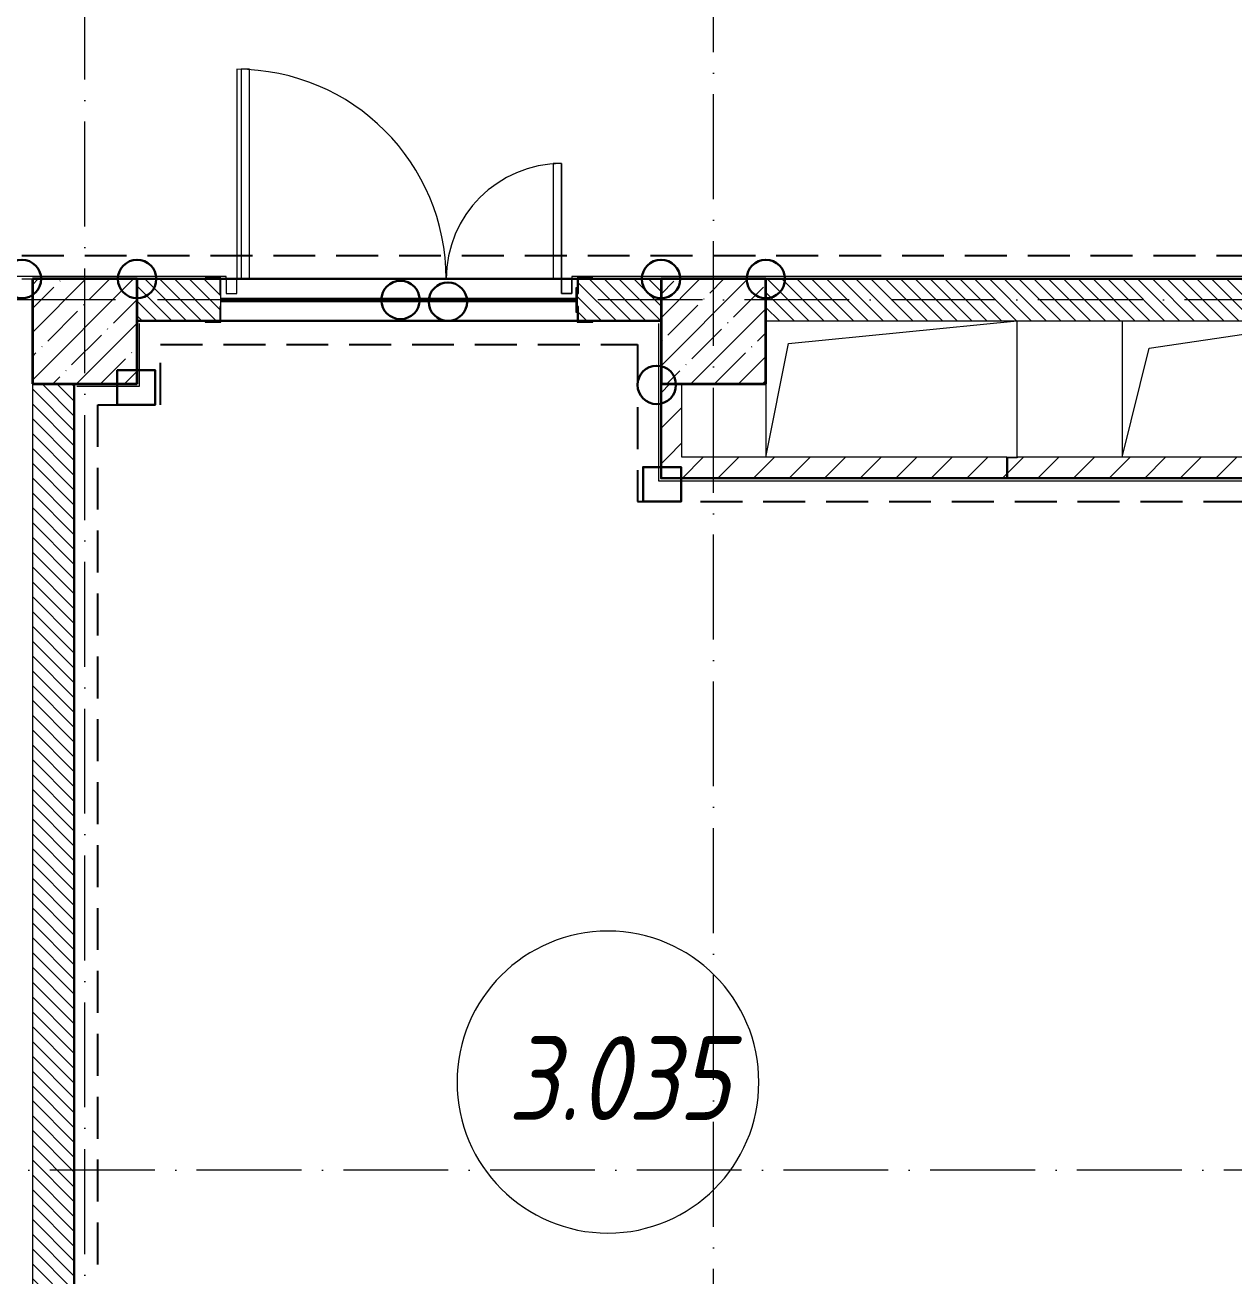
# Model space of a CAD drawing. Header units: millimetres. Extents: x -213536 to 1564669, y -45299 to 942238.
# Drawn here: x 504907 to 510676, y 428381 to 434346 of the extents above; entities that cross this region are included whole.
import ezdxf

# ---------------------------------------------------------------- set-up
doc = ezdxf.new("R2010")
doc.units = ezdxf.units.MM
for name, pattern in [('50_200_ШТРИХ_1Т_ш5_п1_п1_', [700, 500, -100, 0, -100]), ('Штрих короткий', [300, 150, -150]), ('Штриховая _2 мм - 1 мм_', [300, 200, -100])]:
    doc.linetypes.add(name, pattern=pattern)
for name, color, linetype, lineweight in [('0-1', 7, 'Continuous', 5), ('0-2', 7, 'Continuous', 9), ('2) ПГП 4м', 4, 'Continuous', 30), ('2.2) ПГП двери 2.4 -', 134, 'Continuous', 60), ('3) ЖБ 4м', 3, 'Continuous', 30), ('4) Метл уголки', 6, 'Continuous', 30), ('5) Швы', 2, 'Continuous', 30), ('6) Мини окна 0.4 -', 10, 'Continuous', 30), ('Двери', 7, 'Continuous', 9), ('Марки помещений', 7, 'Continuous', 9), ('Несущие колонны', 7, 'Continuous', 9), ('Несущие колонны-1', 7, 'Continuous', 35), ('Обобщенные модели', 7, 'Continuous', 9), ('Оси-2', 7, '50_200_ШТРИХ_1Т_ш5_п1_п1_', 9), ('Перемычка-1', 7, 'Штрих короткий', 9), ('Стены-1', 7, 'Continuous', 13), ('Штриховка разреза-1', 7, 'Continuous', 9), ('Элементы узлов', 7, 'Continuous', 9)]:
    doc.layers.add(name, color=color, linetype=linetype, lineweight=lineweight)
doc.layers.add('СТ-1_1', color=7, linetype='Штриховая _2 мм - 1 мм_', lineweight=90, true_color=0x888888)
doc.layers.get('0-2').off()
doc.styles.add('ISOCPEUR_I_2', font='isocpeui.ttf', dxfattribs={"width": 0.85, "height": 2.3})
pattern_1 = [(135, (0, 0), (-35.35534, -35.35534), [])]
pattern_2 = [(45, (0, 0), (-84.85281, 84.85281), [])]

# ---------------------------------------------------------------- blocks, each defined once
blk = doc.blocks.new('Ось 3 этаж')
at = {"layer": 'Оси-2'}
for p, q in [((508192.1, 423014.8), (508192.1, 439485.4)), ((505192.1, 424284.8), (505192.1, 436700.1)), ((522142.1, 433035.4), (428373.3, 433035.4)), ((535630.4, 428885.4), (428373.3, 428885.4))]:
    blk.add_line(p, q, dxfattribs=at)
blk = doc.blocks.new('BSC_Колонна _Прямоугольная - 500х500-V57-АИ2_03_План отделки стен 3-го этажа _Часть 2_')
at = {"layer": 'Несущие колонны'}
h = blk.add_hatch(dxfattribs=at)
h.set_pattern_fill('FP_65', color=256, style=0, pattern_type=2)
h.set_pattern_definition([(45, (-77500, -7650), (-114.04925, 114.04925), []), (45, (-77385.95, -7650), (-114.04925, 114.04925), [201.613, -40.323, 3.353, -36.97])])
h.paths.add_polyline_path([(-250, -250), (250, -250), (250, 250), (-250, 250)], flags=0)
at = {"layer": 'Несущие колонны-1'}
for p, q in [((250, 250), (-250, 250)), ((-250, 250), (-250, -250)), ((250, -250), (250, 250)), ((-250, -250), (250, -250))]:
    blk.add_line(p, q, dxfattribs=at)
blk = doc.blocks.new('BSC_Колонна _Прямоугольная - 500х500-V151-АИ2_03_План отделки стен 3-го этажа _Часть 2_')
at = {"layer": 'Несущие колонны'}
h = blk.add_hatch(dxfattribs=at)
h.set_pattern_fill('FP_141', color=256, style=0, pattern_type=2)
h.set_pattern_definition([(45, (-74500, -7650), (-114.04925, 114.04925), []), (45, (-74385.95, -7650), (-114.04925, 114.04925), [201.613, -40.323, 3.353, -36.97])])
h.paths.add_polyline_path([(-250, -250), (250, -250), (250, 250), (-250, 250)], flags=0)
at = {"layer": 'Несущие колонны-1'}
for p, q in [((250, 250), (-250, 250)), ((-250, 250), (-250, -250)), ((250, -250), (250, 250)), ((-250, -250), (250, -250))]:
    blk.add_line(p, q, dxfattribs=at)
blk = doc.blocks.new('Проем_Дверь_Прямоугольный - 1700х2400h_дверные проемы-28704395-АИ2_03_План отделки стен 3-го этажа _Часть 2_')
at = {"layer": 'Перемычка-1'}
for p, q in [((850, 100), (-850, 100)), ((850, -100), (-850, -100))]:
    blk.add_line(p, q, dxfattribs=at)
blk = doc.blocks.new('Дверь_Витражная_СКБ_2Ст2 - ДВВ_ДАО_СОШ_Классы-V189-АИ2_03_План отделки стен 3-го этажа _Часть 2_')
at = {"layer": 'Двери'}
for p, q in [((-775, 1035), (-775, 35)), ((775, 585), (775, 35))]:
    blk.add_line(p, q, dxfattribs=at)
for centre, radius, start, end in [((-775, 35), 1000, 360, 90), ((775, 35), 550, 90, 180)]:
    blk.add_arc(centre, radius, start, end, dxfattribs=at)
at = {"layer": 'Элементы узлов'}
for p, q in [((-713, 1035), (-753, 1035)), ((-753, 1035), (-753, 35)), ((-713, 35), (-713, 1035)), ((775, 585), (735, 585)), ((735, 585), (735, 35)), ((775, 35), (775, 585)), ((-825, 35), (-825, -35)), ((-775, 35), (-825, 35)), ((-775, 35), (-825, 35)), ((-825, 35), (-825, -35)), ((-775, -35), (-775, 35)), ((-775, -35), (-775, 35)), ((-753, 35), (-713, 35)), ((735, 35), (775, 35)), ((775, -35), (775, 35)), ((775, 35), (825, 35)), ((775, 35), (775, -35)), ((825, 35), (775, 35)), ((825, 35), (825, -35)), ((825, -35), (825, 35)), ((-825, -35), (-775, -35)), ((-825, -35), (-775, -35)), ((825, -35), (775, -35)), ((775, -35), (825, -35))]:
    blk.add_line(p, q, dxfattribs=at)
blk = doc.blocks.new('154_Фахверк_СКБ_Швеллер - Тип_100_3960-28494444-АИ2_03_План отделки стен 3-го этажа _Часть 2_')
at = {"layer": 'Обобщенные модели'}
for p, q in [((125, 50), (175, 50)), ((125, -50), (125, 50)), ((128, 47), (128, -47)), ((175, 47), (128, 47)), ((175, 50), (175, 47)), ((175, -50), (125, -50)), ((128, -47), (175, -47)), ((175, -47), (175, -50))]:
    blk.add_line(p, q, dxfattribs=at)
blk = doc.blocks.new('Фахверк_СКБ_Уголок - 200_3960-28268576-АИ2_03_План отделки стен 3-го этажа _Часть 2_')
at = {"layer": 'Обобщенные модели'}
for p, q in [((200, 156), (125, 156)), ((125, 156), (125, 81)), ((131, 81), (131, 150)), ((131, 150), (200, 150)), ((200, 150), (200, 156)), ((125, 81), (131, 81)), ((131, 19), (125, 19)), ((125, 19), (125, -56)), ((131, -50), (131, 19)), ((125, -56), (200, -56)), ((200, -50), (131, -50)), ((200, -56), (200, -50))]:
    blk.add_line(p, q, dxfattribs=at)
blk = doc.blocks.new('154_Стойка_СКБ_Уголок - СМ-2480_200-28346303-АИ2_03_План отделки стен 3-го этажа _Часть 2_')
at = {"layer": 'Обобщенные модели'}
for p, q in [((125, 156), (125, 81)), ((200, 156), (125, 156)), ((131, 81), (131, 150)), ((131, 150), (200, 150)), ((200, 150), (200, 156)), ((125, 81), (131, 81)), ((131, 19), (125, 19)), ((125, 19), (125, -56)), ((131, -50), (131, 19)), ((125, -56), (200, -56)), ((200, -50), (131, -50)), ((200, -56), (200, -50))]:
    blk.add_line(p, q, dxfattribs=at)
blk = doc.blocks.new('Стойка_Влож_Полоса боковая - Полоса-28213942-АИ2_03_План отделки стен 3-го этажа _Часть 2_')
at = {"layer": 'Обобщенные модели'}
for p, q in [((-5, 60), (0, 60)), ((-5, -60), (-5, 60)), ((0, 31), (0, -31)), ((0, -60), (-5, -60))]:
    blk.add_line(p, q, dxfattribs=at)
blk = doc.blocks.new('AR_Отверстие прямоугольное _в плите_ - AR_Отверстие прямоугольное _в плите_-30552521-АИ2_03_План отделки стен 3-го этажа _Часть 2_')
at = {"layer": 'Обобщенные модели'}
for p, q in [((-491.7, 216.7), (600, 325)), ((600, -325), (600, 325)), ((-600, -325), (-491.7, 216.7)), ((-600, 25), (-600, -325))]:
    blk.add_line(p, q, dxfattribs=at)
blk = doc.blocks.new('AR_Отверстие прямоугольное _в плите_ - AR_Отверстие прямоугольное _в плите_-30552580-АИ2_03_План отделки стен 3-го этажа _Часть 2_')
at = {"layer": 'Обобщенные модели'}
for p, q in [((-500, 325), (-500, -325)), ((-370, 195), (500, 325)), ((-500, -325), (-370, 195))]:
    blk.add_line(p, q, dxfattribs=at)
blk = doc.blocks.new('0125-Р-ОО-Ш2-АР-о_23_10_2024_rvt-1-АИ2_03_План отделки стен 3-го этажа _Часть 2_')
at = {"layer": 'Штриховка разреза-1'}
h = blk.add_hatch(dxfattribs=at)
h.set_pattern_fill('FP_1', color=256, style=0, pattern_type=2)
h.set_pattern_definition(pattern_1)
h.paths.add_polyline_path([(77250, 7700), (77250, 7900), (76856, 7900), (76856, 7831), (76850, 7831), (76850, 7769), (76856, 7769), (76856, 7700), (76925, 7700)], flags=0)
h.paths.add_polyline_path([(74750, 7700), (75144, 7700), (75144, 7769), (75150, 7769), (75150, 7831), (75144, 7831), (75144, 7900), (74750, 7900)], flags=0)
h = blk.add_hatch(dxfattribs=at)
h.set_pattern_fill('FP_1', color=256, style=0, pattern_type=2)
h.set_pattern_definition(pattern_1)
h.paths.add_polyline_path([(82644, 7700), (82644, 7769), (82650, 7769), (82650, 7831), (82644, 7831), (82644, 7900), (82356, 7900), (82356, 7831), (82350, 7831), (82350, 7769), (82356, 7769), (82356, 7700), (82617.1, 7700)], flags=0)
h.paths.add_polyline_path([(83050, 7700), (83500, 7700), (83500, 7900), (83050, 7899), (83050, 7876)], flags=0)
h.paths.add_polyline_path([(81425, 7700), (81644, 7700), (81644, 7769), (81650, 7769), (81650, 7831), (81644, 7831), (81644, 7900), (81356, 7900), (81356, 7831), (81350, 7831), (81350, 7769), (81356, 7769), (81356, 7700)], flags=0)
h.paths.add_polyline_path([(80575, 7700), (80644, 7700), (80644, 7769), (80650, 7769), (80650, 7831), (80644, 7831), (80644, 7900), (77750, 7900), (77750, 7700), (79821.1, 7700)], flags=0)
h = blk.add_hatch(dxfattribs=at)
h.set_pattern_fill('FP_1', color=256, style=0, pattern_type=2)
h.set_pattern_definition(pattern_1)
h.paths.add_polyline_path([(74450, 400), (74450, 7400), (74250, 7400), (74250, 400)], flags=0)
h = blk.add_hatch(dxfattribs=at)
h.set_pattern_fill('FP_3', color=256, style=0, pattern_type=2)
h.set_pattern_definition(pattern_2)
h.paths.add_polyline_path([(77350, 7050), (77350, 7400), (77250, 7400), (77250, 7050)], flags=0)
h = blk.add_hatch(dxfattribs=at)
h.set_pattern_fill('FP_3', color=256, style=0, pattern_type=2)
h.set_pattern_definition(pattern_2)
h.paths.add_polyline_path([(82450, 6950), (82450, 7050), (78950, 7050), (78950, 7047), (78903, 7047), (78903, 6953), (78950, 6953), (78950, 6950), (81685.1, 6950)], flags=0)
h.paths.add_polyline_path([(78900, 6950), (78900, 7050), (77250, 7050), (77250, 6950)], flags=0)
at = {"layer": 'Стены-1'}
for p, q in [((75075, 7900), (74750, 7900)), ((77250, 7900), (76925, 7900)), ((80575, 7900), (77750, 7900)), ((75150, 7769), (75150, 7831)), ((74750, 7700), (75075, 7700)), ((76925, 7700), (77250, 7700)), ((77750, 7700), (80575, 7700)), ((74250, 7400), (74250, 400)), ((74450, 400), (74450, 7400)), ((77250, 7400), (77250, 7050)), ((77350, 7050), (77350, 7400)), ((77250, 7050), (77250, 6950)), ((78900, 7050), (77350, 7050)), ((80450, 7050), (78950, 7050)), ((77250, 6950), (78900, 6950)), ((78950, 6950), (82450, 6950))]:
    blk.add_line(p, q, dxfattribs=at)
at = {"layer": '0-2'}
for name, p in [('Дверь_Витражная_СКБ_2Ст2 - ДВВ_ДАО_СОШ_Классы-V189-АИ2_03_План отделки стен 3-го этажа _Часть 2_', (76000, 7865)), ('BSC_Колонна _Прямоугольная - 500х500-V151-АИ2_03_План отделки стен 3-го этажа _Часть 2_', (74500, 7650)), ('Проем_Дверь_Прямоугольный - 1700х2400h_дверные проемы-28704395-АИ2_03_План отделки стен 3-го этажа _Часть 2_', (76000, 7800)), ('154_Стойка_СКБ_Уголок - СМ-2480_200-28346303-АИ2_03_План отделки стен 3-го этажа _Часть 2_', (76725, 7750)), ('BSC_Колонна _Прямоугольная - 500х500-V57-АИ2_03_План отделки стен 3-го этажа _Часть 2_', (77500, 7650)), ('Стойка_Влож_Полоса боковая - Полоса-28213942-АИ2_03_План отделки стен 3-го этажа _Часть 2_', (76850, 7800)), ('AR_Отверстие прямоугольное _в плите_ - AR_Отверстие прямоугольное _в плите_-30552521-АИ2_03_План отделки стен 3-го этажа _Часть 2_', (78350, 7375)), ('AR_Отверстие прямоугольное _в плите_ - AR_Отверстие прямоугольное _в плите_-30552580-АИ2_03_План отделки стен 3-го этажа _Часть 2_', (79950, 7375)), ('154_Фахверк_СКБ_Швеллер - Тип_100_3960-28494444-АИ2_03_План отделки стен 3-го этажа _Часть 2_', (78775, 7000))]:
    blk.add_blockref(name, p, dxfattribs=at)
at = {"layer": '0-2', "rotation": 180}
blk.add_blockref('Фахверк_СКБ_Уголок - 200_3960-28268576-АИ2_03_План отделки стен 3-го этажа _Часть 2_', (75275, 7850), dxfattribs=at)
blk = doc.blocks.new('AI_Марка_Помещение_х1__Общий_E___ISO-2_1K_ - Номер-16210215-АИ2_03_План отделки стен 3-го этажа _Часть 2_')
at = {"layer": 'Марки помещений'}
for start, end in [(360, 180), (180, 360)]:
    blk.add_arc((0.039, 0.312), 2.4, start, end, dxfattribs=at)
blk = doc.blocks.new('3этНиз')
at = {"layer": 'СТ-1_1', "lineweight": 25}
for p, q in [((483892.1, 433247.4), (514592.1, 433247.4)), ((505554.1, 432823.4), (507830.1, 432823.4)), ((505554.1, 432535.4), (505554.1, 432823.4)), ((507830.1, 432823.4), (507830.1, 432073.4)), ((505254.1, 432535.4), (505554.1, 432535.4)), ((505254.1, 425735.4), (505254.1, 432535.4)), ((507830.1, 432073.4), (514080.1, 432073.4))]:
    blk.add_line(p, q, dxfattribs=at)
at = {"layer": 'Стены-1'}
for p, q in [((505867.1, 433147.4), (497967.1, 433147.4)), ((504892.1, 433135.4), (504942.1, 433135.4)), ((505442.1, 433135.4), (505767.1, 433135.4)), ((505842.1, 433135.4), (505867.1, 433135.4)), ((505867.1, 433135.4), (505867.1, 433147.4)), ((511342.1, 433147.4), (507517.2, 433147.4)), ((507517.2, 433147.4), (507517.2, 433135.4)), ((507517.2, 433135.4), (507542.1, 433135.4)), ((507617.1, 433135.4), (507942.1, 433135.4)), ((508442.1, 433135.4), (511267.1, 433135.4)), ((505454.1, 432623.4), (505454.1, 432923.4)), ((507930.1, 432923.4), (507930.1, 432173.4)), ((505142.1, 432635.4), (505142.1, 432623.4)), ((505154.1, 432623.4), (505454.1, 432623.4)), ((507942.1, 432185.4), (507942.1, 432635.4)), ((507930.1, 432173.4), (514180.1, 432173.4)), ((509592.1, 432185.4), (507942.1, 432185.4)), ((514192.1, 432185.4), (509642.1, 432185.4))]:
    blk.add_line(p, q, dxfattribs=at)
at = {"layer": '0-1'}
blk.add_blockref('0125-Р-ОО-Ш2-АР-о_23_10_2024_rvt-1-АИ2_03_План отделки стен 3-го этажа _Часть 2_', (430692.1, 425235.4), dxfattribs=at)
at = {"layer": 'Марки помещений', "color": 3, "xscale": 300, "yscale": 300, "zscale": 99.99999999999993}
blk.add_blockref('AI_Марка_Помещение_х1__Общий_E___ISO-2_1K_ - Номер-16210215-АИ2_03_План отделки стен 3-го этажа _Часть 2_', (507677.1, 429211.6), dxfattribs=at)
at = {"layer": 'Марки помещений', "color": 114, "true_color": 0x139b48, "insert": (507210.9, 429524.5), "char_height": 400, "width": 785.654, "attachment_point": 1, "style": 'ISOCPEUR_I_2'}
blk.add_mtext('3.035', dxfattribs=at)

msp = doc.modelspace()

# ---------------------------------------------------------------- linework, layer by layer
at = {"layer": '2) ПГП 4м'}
for points in [[(505442.1, 433135.4), (507942.1, 433135.4)], [(508442.1, 433135.4), (514192.1, 433135.4)], [(505442.1, 432935.4), (507942.1, 432935.4)], [(505142.1, 425635.4), (505142.1, 432635.4)], [(507942.1, 432635.4), (507942.1, 432185.4), (514180.1, 432185.4)]]:
    msp.add_lwpolyline(points, dxfattribs=at)
at = {"layer": '2.2) ПГП двери 2.4 -'}
msp.add_lwpolyline([(505842.1, 433035.4), (507537.1, 433035.4)], dxfattribs=at)
at = {"layer": '3) ЖБ 4м'}
for points in [[(505442.1, 433135.4), (504942.1, 433135.4)], [(508442.1, 433135.4), (507942.1, 433135.4)], [(505142.1, 432635.4), (505442.1, 432635.4), (505442.1, 432935.4)], [(507942.1, 432635.4), (507942.1, 432935.4)]]:
    msp.add_lwpolyline(points, dxfattribs=at)
at = {"layer": '4) Метл уголки'}
for points in [[(505347.2, 432535.4), (505528.5, 432535.4), (505528.5, 432700.2), (505347.2, 432700.2)], [(507856.7, 432073.4), (508038, 432073.4), (508038, 432238.2), (507856.7, 432238.2)]]:
    msp.add_lwpolyline(points, close=True, dxfattribs=at)
at = {"layer": '5) Швы'}
for centre in [(504892.1, 433135.4), (505442.1, 433135.4), (507942.1, 433135.4), (508442.1, 433135.4), (506698.8, 433035.4), (506925.1, 433027.1), (507921.7, 432630.3)]:
    msp.add_circle(centre, 91.6, dxfattribs=at)
at = {"layer": '6) Мини окна 0.4 -'}
msp.add_lwpolyline([(506276.8, 433035.4), (507120.9, 433035.4)], dxfattribs=at)

# ---------------------------------------------------------------- block references
at = {"color": 5, "lineweight": 30}
msp.add_blockref('Ось 3 этаж', (0, 0), dxfattribs=at)
at = {"layer": '3) ЖБ 4м'}
msp.add_blockref('3этНиз', (0, 0), dxfattribs=at)

# ---------------------------------------------------------------- texts
at = {"layer": 'Марки помещений', "color": 114, "true_color": 0x139b48, "insert": (507211.8, 429524.5), "char_height": 400, "width": 785.654, "attachment_point": 1, "style": 'ISOCPEUR_I_2'}
msp.add_mtext('3.035', dxfattribs=at)

doc.saveas('drawing.dxf')
